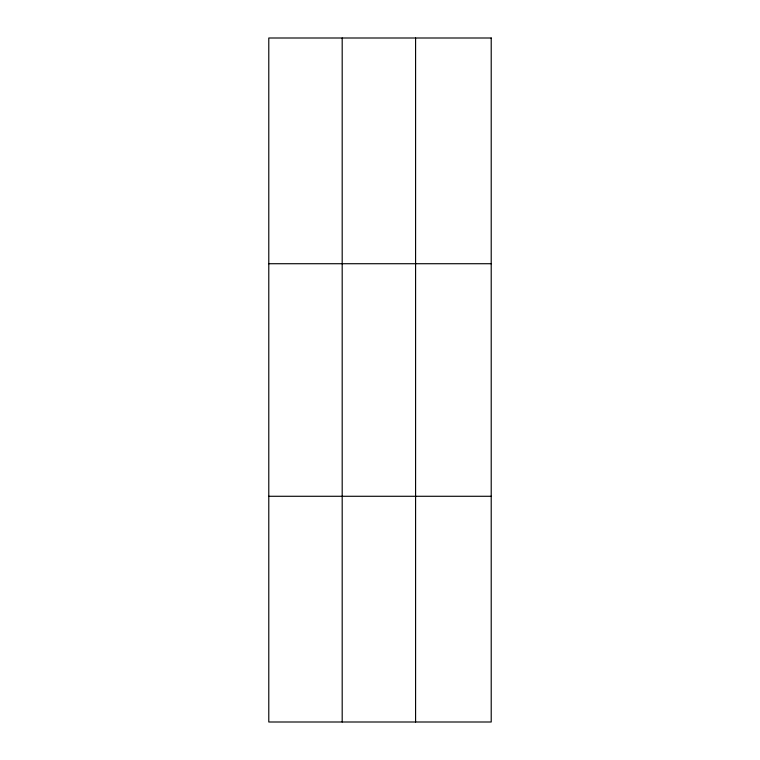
<?xml version="1.0" encoding="UTF-8"?>
<svg xmlns="http://www.w3.org/2000/svg" width="760" height="760" viewBox="0 0 760 760"><rect width="100%" height="100%" fill="white"/><g stroke="black" fill="none" stroke-linecap="round" stroke-linejoin="round"><path stroke-width="1.14" d="M342.19 722L342.19 38M415.587 722L415.587 38M268.784 263.72L491.216 263.72M268.784 496.28L491.216 496.28M491.216 38L491.216 722L268.784 722L268.784 38L491.216 38"/></g></svg>
